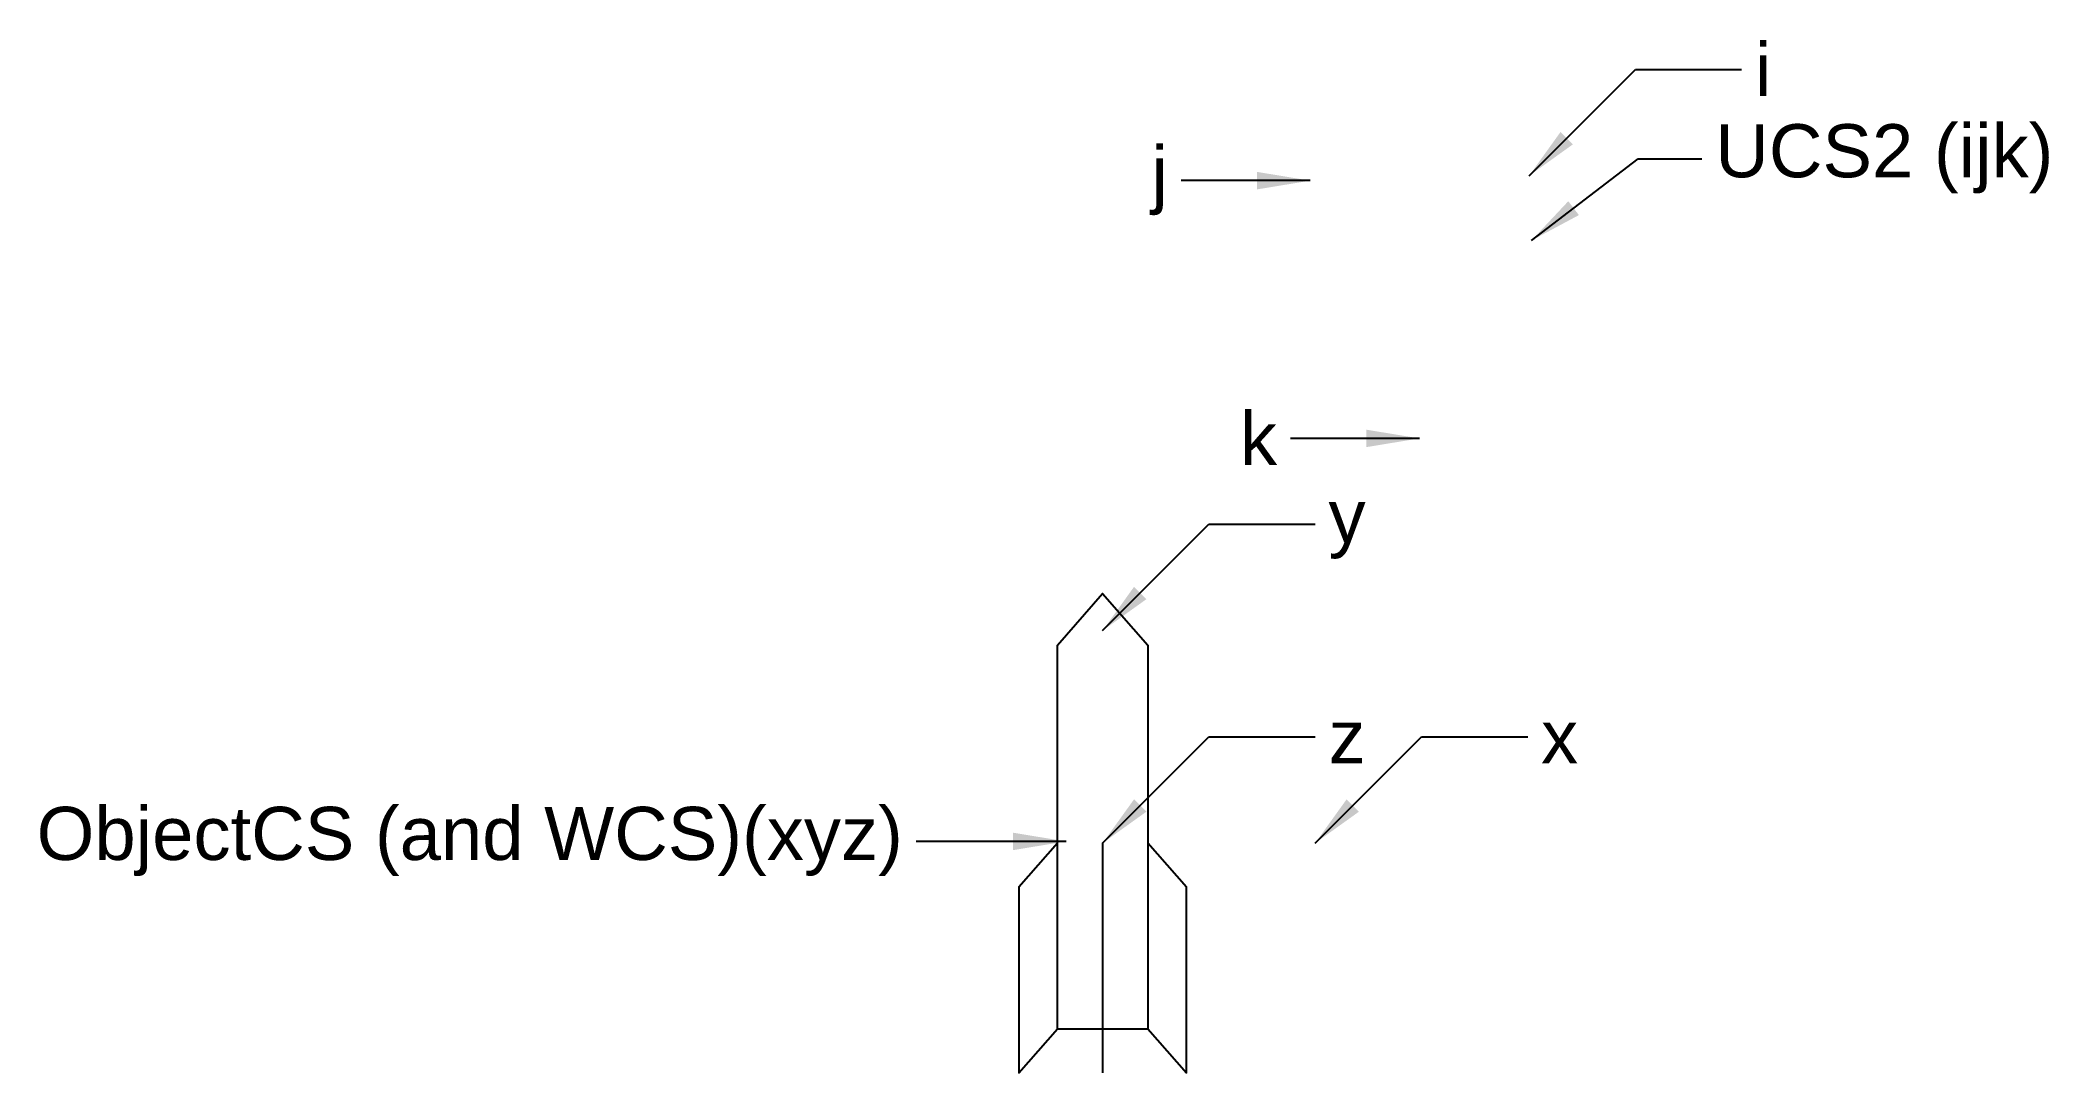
# Model space of a CAD drawing. Header units: inches. Extents: x -5 to 4.45, y -1.17 to 3.69.
import ezdxf

# ---------------------------------------------------------------- set-up
doc = ezdxf.new("R2010")
doc.units = ezdxf.units.IN
doc.header["$MEASUREMENT"] = 0
for name, color, linetype in [('Rockets', 7, 'Continuous'), ('UCS 2', 7, 'Continuous'), ('WCS', 7, 'Continuous')]:
    doc.layers.add(name, color=color, linetype=linetype)
doc.styles.get("Standard").update_dxf_attribs({"font": 'arial.ttf'})
doc.dimstyles.new('ISO-25', dxfattribs={"dimtxt": 2.5, "dimasz": 2.5, "dimexe": 1.25, "dimexo": 0.625, "dimtad": 0, "dimdec": 1, "dimdsep": 46, "dimtxsty": 'Standard', "dimcen": 2.5, "dimclrd": 1, "dimclre": 1, "dimclrt": 3, "dimadec": 0, "dimazin": 0, "dimtfac": 1, "dimtmove": 0, "dimatfit": 3, "dimfxl": 1, "dimarcsym": 0})

msp = doc.modelspace()

# ---------------------------------------------------------------- linework, layer by layer
at = {"layer": 'Rockets', "ltscale": 0.02, "elevation": 0.0119}
for points in [[(-0.2131, -0.0877), (-0.3937, -0.2945), (-0.3937, -1.1691), (-0.2131, -0.9623), (-0.2131, 0.8433), (0, 1.0873), (0.2131, 0.8433), (0.2131, -0.9623), (0.3937, -1.1691), (0.3937, -0.2945), (0.2131, -0.0877)], [(0, -0.0877), (0, -1.1691)], [(-0.2131, -0.9623), (0.2131, -0.9623)]]:
    msp.add_lwpolyline(points, dxfattribs=at)

# ---------------------------------------------------------------- texts
at = {"color": 3, "ltscale": 0.02, "char_height": 0.25}
for s, insert, attachment_point in [('i', (3.0686, 3.5525, 1.9653), 4), ('j', (0.3071, 3.0296, 0.9957), 6), ('k', (0.8206, 1.8166, 1.5106), 6), ('ObjectCS (and WCS)(xyz)', (-0.94, -0.08), 6)]:
    msp.add_mtext(s, dxfattribs=dict(at, insert=insert, attachment_point=attachment_point))
at = {"layer": 'UCS 2', "color": 3, "ltscale": 0.02, "insert": (2.8819, 3.1326, 1.0704), "char_height": 0.25, "attachment_point": 4}
msp.add_mtext('UCS2 (ijk)', dxfattribs=at)
at = {"layer": 'WCS', "color": 3, "ltscale": 0.02, "char_height": 0.25, "attachment_point": 4}
for s, insert in [('y', (1.0625, 1.4123, 0.0119)), ('z', (1.0625, 0.4123, 1.0119)), ('x', (2.0625, 0.4123, 0.0119))]:
    msp.add_mtext(s, dxfattribs=dict(at, insert=insert))

# ---------------------------------------------------------------- leaders
at = {"ltscale": 0.02, "annotation_type": 0, "has_hookline": 1}
for points, hookline_direction, text_width in [([(2.0061, 3.0525, 1.9653), (2.5061, 3.5525, 1.9653), (3.0061, 3.5525, 1.9653)], 0, 0.0307), ([(0.9768, 3.0296, 0.9957), (0.3696, 3.0296, 0.9957)], 1, 0.0535), ([(1.4903, 1.8166, 1.5106), (0.8831, 1.8166, 1.5106)], 1, 0.1501), ([(-0.1721, -0.08), (-0.8775, -0.08)], 1, 4.0457)]:
    msp.add_leader(points, dimstyle='ISO-25', override={"dimscale": 0.1, "dimdec": 4, "dimtdec": 4}, dxfattribs=dict(at, hookline_direction=hookline_direction, text_width=text_width))
at = {"layer": 'UCS 2', "ltscale": 0.02, "annotation_type": 0, "has_hookline": 1, "hookline_direction": 0, "text_width": 1.551}
msp.add_leader([(2.0171, 2.748, 1.0704), (2.5186, 3.1326, 1.0704), (2.8194, 3.1326, 1.0704)], dimstyle='ISO-25', override={"dimscale": 0.1, "dimdec": 4, "dimtdec": 4}, dxfattribs=at)
at = {"layer": 'WCS', "ltscale": 0.02, "annotation_type": 0, "has_hookline": 1, "hookline_direction": 0}
for points, text_width in [([(0, 0.9123, 0.0119), (0.5, 1.4123, 0.0119), (1, 1.4123, 0.0119)], 0.1659), ([(0, -0.0877, 1.0119), (0.5, 0.4123, 1.0119), (1, 0.4123, 1.0119)], 0.1603), ([(1, -0.0877, 0.0119), (1.5, 0.4123, 0.0119), (2, 0.4123, 0.0119)], 0.1695)]:
    msp.add_leader(points, dimstyle='ISO-25', override={"dimscale": 0.1, "dimdec": 4, "dimtdec": 4}, dxfattribs=dict(at, text_width=text_width))

doc.saveas('drawing.dxf')
